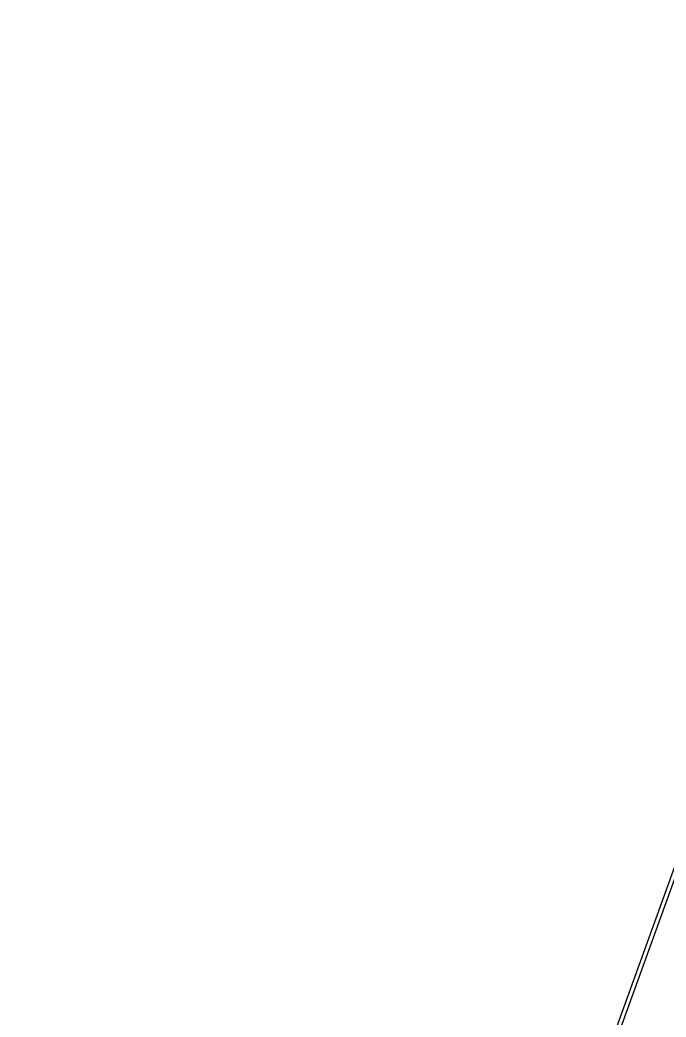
# Model space of a CAD drawing. Header units: metres. Extents: x -17822 to 152406, y -4219 to 19791.
# Drawn here: x 117712.3 to 117759.5, y 5903.7 to 5976.7 of the extents above; entities that cross this region are included whole.
import ezdxf

# ---------------------------------------------------------------- set-up
doc = ezdxf.new("R2010")
doc.units = ezdxf.units.M
doc.header["$LTSCALE"] = 100
doc.header["$MEASUREMENT"] = 0
doc.layers.get('0').update_dxf_attribs({"color": 9, "lineweight": 9})
doc.layers.add('TEKSAN', color=7, linetype='Continuous', lineweight=9)
doc.styles.get("Standard").update_dxf_attribs({"font": 'ARIALN.TTF'})
doc.dimstyles.new('TEKSAN', dxfattribs={"dimtxt": 17, "dimasz": 8, "dimexe": 2, "dimexo": 2, "dimgap": 3, "dimtad": 1, "dimdec": 0, "dimzin": 0, "dimdsep": 46, "dimtxsty": 'Standard', "dimcen": 0.09, "dimclrd": 160, "dimclre": 252, "dimclrt": 160, "dimadec": 0, "dimazin": 0, "dimtfac": 1, "dimtdec": 0, "dimtofl": 0, "dimtmove": 0, "dimatfit": 3, "dimfxl": 1, "dimtolj": 1, "dimtzin": 0, "dimarcsym": 0})

# ---------------------------------------------------------------- blocks, each defined once
blk = doc.blocks.new('K500H165_üst')
at = {"color": 7, "linetype": 'Continuous', "lineweight": 15}
for p, q in [((149.95, -82.2), (44.55, -82.2)), ((150.082, -82.5), (44.418, -82.5))]:
    blk.add_line(p, q, dxfattribs=at)
blk = doc.blocks.new('*D543')
at = {"layer": 'TEKSAN', "color": 252, "lineweight": -2, "transparency": 16777216}
for p, q in [((117603.575, 5921.126), (117557.39, 5791.839)), ((117744.675, 5870.721), (117698.491, 5741.435))]:
    blk.add_line(p, q, dxfattribs=at)
at = {"layer": 'TEKSAN', "color": 160, "lineweight": -2, "transparency": 16777216}
blk.add_line((117565.597, 5791.032), (117691.63, 5746.009), dxfattribs=at)
at = {"layer": 'TEKSAN', "color": 160, "transparency": 16777216}
for points in [[(117566.045, 5792.287), (117565.148, 5789.776), (117558.063, 5793.723)], [(117692.079, 5747.265), (117691.182, 5744.754), (117699.164, 5743.318)]]:
    blk.add_solid(points, dxfattribs=at)
at = {"layer": 'TEKSAN', "color": 160, "transparency": 16777216, "insert": (117632.543, 5779.519), "char_height": 17, "attachment_point": 5, "rotation": 340.34194}
blk.add_mtext('\\A1;150', dxfattribs=at)

msp = doc.modelspace()

# ---------------------------------------------------------------- block references
at = {"layer": 'TEKSAN', "rotation": 250.1125129141476}
msp.add_blockref('K500H165_üst', (117875.269, 5990.382), dxfattribs=at)

# ---------------------------------------------------------------- dimensions: what is measured, and where the dimension line sits
at = {"layer": 'TEKSAN'}
dim = msp.add_aligned_dim(p1=(117604.247, 5923.009), p2=(117745.348, 5872.604), distance=-137.288, dimstyle='TEKSAN', dxfattribs=at)
dim.commit()
dim.dimension.update_dxf_attribs({"geometry": '*D543', "text_midpoint": (117632.543, 5779.519)})

doc.saveas('drawing.dxf')
